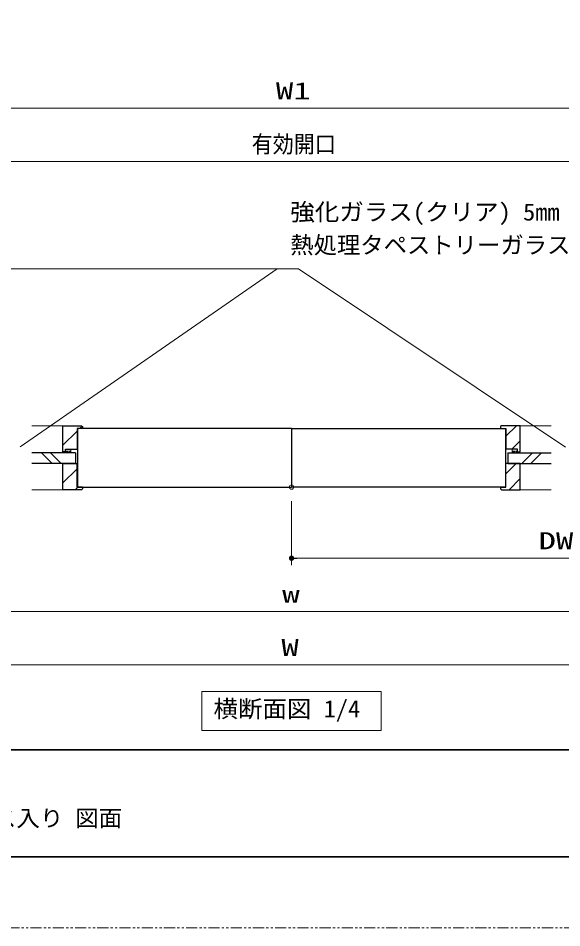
# Model space of a CAD drawing. Units: millimetres, scale not verified. Extents: x -1306 to 1306, y -607 to 607.
# Drawn here: x -589 to -283, y -594 to -83 of the extents above; entities that cross this region are included whole.
import ezdxf
from ezdxf.enums import TextEntityAlignment as Align

# ---------------------------------------------------------------- set-up
doc = ezdxf.new("R2010")
doc.units = ezdxf.units.MM
doc.header["$LTSCALE"] = 5
doc.header["$PDMODE"] = 32
doc.header["$PDSIZE"] = 2.5
doc.linetypes.add('USER1', pattern=[2.5, 1.25, -0.25, 0.25, -0.25, 0.25, -0.25])
doc.linetypes.add('USER2', pattern=[0.375, 0.25, -0.125])
for name, color, linetype, lineweight in [('0-1_線(黄)', 2, 'Continuous', 15), ('0-3_陰線', 4, 'USER1', 9), ('0-B_点線(水)', 6, 'USER2', 9), ('0-D_線(白)', 7, 'Continuous', 30), ('1-0_線(水)', 4, 'Continuous', 9), ('1-1_寸法線', 3, 'Continuous', 13), ('1-2_ハッチング', 6, 'Continuous', 9), ('1-4_DEFPOINTS', 7, 'Continuous', 5), ('1-5_0', 3, 'Continuous', 25), ('1-7_図面枠', 7, 'Continuous', 35)]:
    doc.layers.add(name, color=color, linetype=linetype, lineweight=lineweight)
doc.styles.add('ＭＳ ゴシック', font='')
doc.styles.get('ＭＳ ゴシック').set_extended_font_data('MS Gothic')

# ---------------------------------------------------------------- blocks, each defined once
blk = doc.blocks.new('_DOT')
at = {"layer": '1-5_0'}
blk.add_line((-2.5, 0), (-5, 0), dxfattribs=at)
for points in [[(0, 0), (-2.5, 0), (-2.48, 0.313)], [(0, 0), (-2.48, -0.313), (-2.5, 0)], [(0, 0), (-2.48, 0.313), (-2.421, 0.622)], [(0, 0), (-2.421, -0.622), (-2.48, -0.313)], [(0, 0), (-2.421, 0.622), (-2.324, 0.92)], [(0, 0), (-2.324, -0.92), (-2.421, -0.622)], [(0, 0), (-2.324, 0.92), (-2.191, 1.204)], [(0, 0), (-2.191, -1.204), (-2.324, -0.92)], [(0, 0), (-2.191, 1.204), (-2.023, 1.469)], [(0, 0), (-2.023, -1.469), (-2.191, -1.204)], [(0, 0), (-2.023, 1.469), (-1.822, 1.711)], [(0, 0), (-1.822, -1.711), (-2.023, -1.469)], [(0, 0), (-1.822, 1.711), (-1.594, 1.926)], [(0, 0), (-1.594, -1.926), (-1.822, -1.711)], [(0, 0), (-1.594, 1.926), (-1.34, 2.111)], [(0, 0), (-1.34, -2.111), (-1.594, -1.926)], [(0, 0), (-1.34, 2.111), (-1.064, 2.262)], [(0, 0), (-1.064, -2.262), (-1.34, -2.111)], [(0, 0), (-1.064, 2.262), (-0.773, 2.378)], [(0, 0), (-0.773, -2.378), (-1.064, -2.262)], [(0, 0), (-0.773, 2.378), (-0.468, 2.456)], [(0, 0), (-0.468, -2.456), (-0.773, -2.378)], [(0, 0), (-0.468, 2.456), (-0.157, 2.495)], [(0, 0), (-0.157, -2.495), (-0.468, -2.456)], [(0, 0), (-0.157, 2.495), (0.157, 2.495)], [(0, 0), (0.157, -2.495), (-0.157, -2.495)], [(0, 0), (0.157, 2.495), (0.468, 2.456)], [(0, 0), (0.468, 2.456), (0.773, 2.378)], [(0, 0), (0.773, 2.378), (1.064, 2.262)], [(0, 0), (1.064, 2.262), (1.34, 2.111)], [(0, 0), (1.34, 2.111), (1.594, 1.926)], [(0, 0), (1.594, 1.926), (1.822, 1.711)], [(0, 0), (1.822, 1.711), (2.023, 1.469)], [(0, 0), (2.023, 1.469), (2.191, 1.204)], [(0, 0), (2.191, 1.204), (2.324, 0.92)], [(0, 0), (2.324, 0.92), (2.421, 0.622)], [(0, 0), (2.421, 0.622), (2.48, 0.313)], [(0, 0), (2.48, 0.313), (2.5, 0)], [(0, 0), (0.468, -2.456), (0.157, -2.495)], [(0, 0), (0.773, -2.378), (0.468, -2.456)], [(0, 0), (1.064, -2.262), (0.773, -2.378)], [(0, 0), (1.34, -2.111), (1.064, -2.262)], [(0, 0), (1.594, -1.926), (1.34, -2.111)], [(0, 0), (1.822, -1.711), (1.594, -1.926)], [(0, 0), (2.023, -1.469), (1.822, -1.711)], [(0, 0), (2.191, -1.204), (2.023, -1.469)], [(0, 0), (2.324, -0.92), (2.191, -1.204)], [(0, 0), (2.421, -0.622), (2.324, -0.92)], [(0, 0), (2.48, -0.313), (2.421, -0.622)], [(0, 0), (2.5, 0), (2.48, -0.313)]]:
    blk.add_solid(points, dxfattribs=at)

msp = doc.modelspace()

# ---------------------------------------------------------------- linework, layer by layer
at = {"layer": '0-1_線(黄)'}
msp.add_lwpolyline([(-485.381, -461.184), (-384.636, -461.184), (-384.636, -483.019), (-485.381, -483.019)], close=True, dxfattribs=at)
at = {"layer": '0-3_陰線'}
msp.add_line((387.036, -594), (-1292.964, -594), dxfattribs=at)
at = {"layer": '0-B_点線(水)'}
for p, q in [((-561.475, -326.984), (-561.475, -324.884)), ((-560.85, -326.984), (-560.85, -324.884)), ((-560.225, -326.984), (-560.225, -324.884)), ((-559.6, -326.984), (-559.6, -324.884)), ((-310.85, -326.984), (-310.85, -324.884)), ((-310.225, -326.984), (-310.225, -324.884)), ((-309.6, -326.984), (-309.6, -324.884)), ((-308.975, -326.984), (-308.975, -324.884)), ((-308.35, -326.984), (-308.35, -324.884))]:
    msp.add_line(p, q, dxfattribs=at)
at = {"layer": '0-D_線(白)'}
for p, q in [((-553, -311.684), (-552.5, -312.184)), ((-317, -311.684), (-317.5, -312.184)), ((-435, -313.184), (-555.5, -313.184)), ((-555.25, -313.184), (-555.25, -346.184)), ((-552.5, -312.184), (-552.5, -313.184)), ((-435, -313.184), (-314.5, -313.184)), ((-435, -313.184), (-435, -346.184)), ((-435, -313.184), (-435, -346.184)), ((-317.5, -312.184), (-317.5, -313.184)), ((-314.75, -313.184), (-314.75, -346.184)), ((-556.5, -326.984), (-580.998, -326.984)), ((-313.5, -326.984), (-289.001, -326.984)), ((-555.5, -346.184), (-435, -346.184)), ((-553, -347.684), (-552.5, -347.184)), ((-552.5, -346.184), (-552.5, -347.184)), ((-314.5, -346.184), (-435, -346.184)), ((-317.5, -346.184), (-317.5, -347.184)), ((-317, -347.684), (-317.5, -347.184))]:
    msp.add_line(p, q, dxfattribs=at)
for points in [[(-562, -326.384), (-563.5, -326.384), (-563.5, -311.684), (-553, -311.684)], [(-308, -326.384), (-306.5, -326.384), (-306.5, -311.684), (-317, -311.684)], [(-552.5, -313.184), (-555.5, -313.184), (-555.5, -324.884)], [(-317.5, -313.184), (-314.5, -313.184), (-314.5, -324.884)], [(-556.5, -326.984), (-556.5, -332.984), (-580.998, -332.984)], [(-562, -326.384), (-562, -324.884), (-555.5, -324.884)], [(-562, -326.384), (-562, -324.884), (-559, -324.884)], [(-308, -326.384), (-308, -324.884), (-314.5, -324.884)], [(-313.5, -326.984), (-313.5, -332.984), (-289.001, -332.984)], [(-308, -326.384), (-308, -324.884), (-311, -324.884)], [(-553, -347.684), (-563.5, -347.684), (-563.5, -332.984), (-555.5, -332.984)], [(-552.5, -346.184), (-555.5, -346.184), (-555.5, -332.984)], [(-317.5, -346.184), (-314.5, -346.184), (-314.5, -332.984)], [(-317, -347.684), (-306.5, -347.684), (-306.5, -332.984), (-314.5, -332.984)]]:
    msp.add_lwpolyline(points, dxfattribs=at)
at = {"layer": '1-0_線(水)'}
for p, q in [((-563.5, -311.684), (-580.998, -311.684)), ((-306.5, -311.684), (-289.001, -311.684)), ((-569.466, -332.984), (-575.466, -326.984)), ((-564.466, -332.984), (-570.466, -326.984)), ((-562, -326.384), (-562, -326.984)), ((-559, -324.884), (-559, -326.984)), ((-311, -324.884), (-311, -326.984)), ((-308, -326.384), (-308, -326.984)), ((-305.534, -332.984), (-299.534, -326.984)), ((-300.534, -332.984), (-294.534, -326.984)), ((-563.5, -347.684), (-580.998, -347.684)), ((-306.5, -347.684), (-289.001, -347.684))]:
    msp.add_line(p, q, dxfattribs=at)
at = {"layer": '1-1_寸法線'}
for p, q in [((-721.997, -133.184), (-148.003, -133.184)), ((-700.997, -163.184), (-169.003, -163.184)), ((-443.132, -223.448), (-587.502, -323.565)), ((-435, -354.184), (-435, -390.184)), ((-432, -386.184), (-138.003, -386.184)), ((-1000.992, -416.184), (130.993, -416.184)), ((-1021.992, -446.184), (151.993, -446.184))]:
    msp.add_line(p, q, dxfattribs=at)
msp.add_lwpolyline([(-686.695, -223.448), (-431.132, -223.448), (-280.962, -323.742)], dxfattribs=at)
at = {"layer": '1-2_ハッチング'}
for p, q in [((-563.5, -312.048), (-563.136, -311.684)), ((-554.029, -313.184), (-552.765, -311.92)), ((-314.5, -317.607), (-308.578, -311.684)), ((-563.5, -322.655), (-555.5, -314.655)), ((-311.171, -324.884), (-306.5, -320.213)), ((-563.5, -333.261), (-563.223, -332.984)), ((-563.5, -343.868), (-555.5, -335.868)), ((-314.5, -338.82), (-308.664, -332.984)), ((-312.758, -347.684), (-306.5, -341.427)), ((-556.71, -347.684), (-555.21, -346.184))]:
    msp.add_line(p, q, dxfattribs=at)
at = {"layer": '1-4_DEFPOINTS'}
msp.add_point((-435, -346.184), dxfattribs=at)
at = {"layer": '1-7_図面枠'}
msp.add_line((-1252.964, -494), (347.036, -494), dxfattribs=at)
msp.add_lwpolyline([(-1252.964, -554), (347.036, -554), (347.036, 554), (-1252.964, 554)], close=True, dxfattribs=at)

# ---------------------------------------------------------------- block references
at = {"layer": '1-1_寸法線', "xscale": 0.6, "yscale": 0.6, "rotation": 180}
msp.add_blockref('_DOT', (-435, -386.184), dxfattribs=at)

# ---------------------------------------------------------------- texts
at = {"layer": '0-1_線(黄)', "style": 'ＭＳ ゴシック', "width": 1.05}
msp.add_text('横断面図 1/4', height=9.604, dxfattribs=at).set_placement((-478.854, -478.563), align=Align.BOTTOM_LEFT)
at = {"layer": '1-1_寸法線', "style": 'ＭＳ ゴシック'}
for s, height, width, p in [('W1', 9.604, 1.5, (-443.809, -131.035)), ('有効開口', 9.621, 0.9, (-457.363, -161.035)), ('強化ガラス(クリア) 5mm', 9.621, 1.05, (-435.732, -199.198)), ('DW', 9.604, 1.5, (-296.192, -384.035)), ('w', 9.604, 1.5, (-440.238, -414.035)), ('W', 9.604, 1.5, (-440.714, -444.035))]:
    msp.add_text(s, height=height, dxfattribs=dict(at, width=width)).set_placement(p, align=Align.BOTTOM_LEFT)
msp.add_text('熱処理タペストリーガラス(フロスト) 5mm', height=9.621, dxfattribs=at).set_placement((-435.732, -217.769), align=Align.BOTTOM_LEFT)
at = {"layer": '1-7_図面枠', "style": 'ＭＳ ゴシック', "width": 1.05}
msp.add_text('ノッポ H2100・2400 W3248 引き分け戸  ガラス入り 図面', height=9.236, dxfattribs=at).set_placement((-873.76, -539.776), align=Align.BOTTOM_LEFT)

doc.saveas('drawing.dxf')
